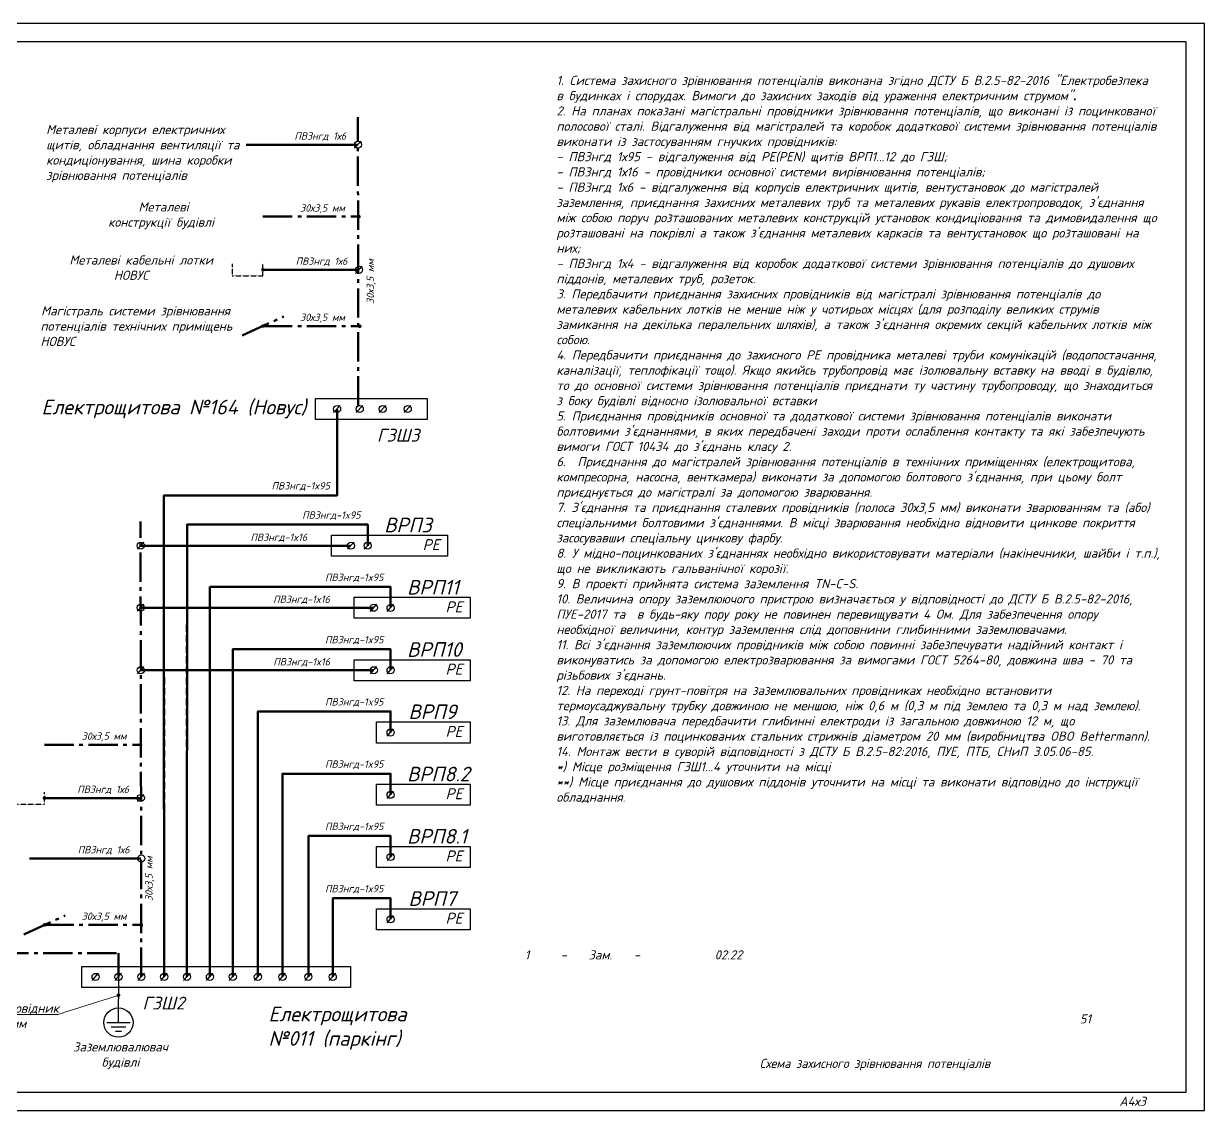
# Model space of a CAD drawing. Header units: millimetres. Extents: x 0 to 878967, y 0 to 534985.
# Drawn here: x 245174 to 277428, y 367019 to 396719 of the extents above; entities that cross this region are included whole.
import ezdxf
from ezdxf import colors
from ezdxf.entities.mleader import LeaderData, LeaderLine
from ezdxf.math import Vec2, Vec3

# ---------------------------------------------------------------- set-up
doc = ezdxf.new("R2010")
doc.units = ezdxf.units.MM
for name, pattern in [('DASHED', [9.525, 6.35, -3.175]), ('DASHED2', [9.525, 6.35, -3.175]), ('gost6', [12, 8, -1.5, 1, -1.5])]:
    doc.linetypes.add(name, pattern=pattern)
for name, color, linetype, lineweight in [('-Позначення', 7, 'Continuous', 15), ('Заземл.провідник', 96, 'Continuous', 50), ('Заземлення', 7, 'gost6', 50), ('Привязки', 7, 'Continuous', 18), ('РАМКА', 7, 'Continuous', 9)]:
    doc.layers.add(name, color=color, linetype=linetype, lineweight=lineweight)
doc.layers.add('E_Зміни', color=7, linetype='Continuous')
doc.layers.add('Схема', color=7, linetype='Continuous')
doc.layers.add('Рамка внешняя', color=4, linetype='Continuous', lineweight=30, plot=False)
doc.styles.add('GOST 2.304', font='isocpeui.ttf')
doc.styles.add('ГОСТ 2.304', font='isocpeui.ttf')

# ---------------------------------------------------------------- blocks, each defined once
blk = doc.blocks.new('S209-0')
for p, q in [((0, -400), (0, 0)), ((-200, -400), (200, -400)), ((-125, -475), (125, -475)), ((-50, -550), (50, -550))]:
    blk.add_line(p, q)
blk.add_circle((0, -400), 250)
blk = doc.blocks.new('_Dot')
at = {"color": 0, "linetype": 'ByBlock', "lineweight": -2}
blk.add_line((-0.5, 0), (-1, 0), dxfattribs=at)
at = {"color": 0, "linetype": 'ByBlock', "const_width": 0.5}
blk.add_lwpolyline([(-0.25, 0, 1), (0.25, 0, 1)], format="xyb", close=True, dxfattribs=at)
blk = doc.blocks.new('Рамка А4х3')
at = {"lineweight": 30, "ltscale": 100}
blk.add_lwpolyline([(20, 5), (625, 5), (625, 292), (20, 292)], close=True, dxfattribs=at)
at = {"layer": 'Рамка внешняя', "ltscale": 100}
blk.add_lwpolyline([(0, 0), (630, 0), (630, 297), (0, 297)], close=True, dxfattribs=at)
at = {"layer": 'Схема', "linetype": 'Continuous', "style": 'ГОСТ 2.304'}
blk.add_text('А4х3', height=2.5, dxfattribs=at).set_placement((606.77, 1.24))
blk = doc.blocks.new('A$C442E4698')
at = {"xscale": 100, "yscale": 100, "zscale": 100}
blk.add_blockref('Рамка А4х3', (0, 0), dxfattribs=at)

msp = doc.modelspace()

# ---------------------------------------------------------------- linework, layer by layer
at = {"lineweight": 30}
msp.add_line((247764.4, 370666.7), (247764.4, 370059.9), dxfattribs=at)
at = {"color": 0, "linetype": 'DASHED2', "lineweight": 30, "const_width": 50}
for points in [[(254305.7, 391443.8, 1), (254355.7, 391443.8, 1)], [(251688.8, 389989.8, 1), (251738.8, 389989.8, 1)], [(251687.6, 388454.6, 1), (251737.6, 388454.6, 1)], [(254330.7, 388446.9, 1), (254380.7, 388446.9, 1)], [(248339, 377010.1, 1), (248389, 377010.1, 1)], [(245720.9, 375555.6, 1), (245770.9, 375555.6, 1)], [(245720.9, 372087.3, 1), (245770.9, 372087.3, 1)], [(248364, 372079.6, 1), (248414, 372079.6, 1)]]:
    msp.add_lwpolyline(points, format="xyb", close=True, dxfattribs=at)
at = {"color": 0, "linetype": 'DASHED2', "lineweight": 30}
for points in [[(250874, 390152.6), (250874, 389826), (251712.6, 389826), (251712.6, 390152.6)], [(244906.1, 375718.4), (244906.1, 375391.9), (245744.7, 375391.9), (245744.7, 375718.4)]]:
    msp.add_lwpolyline(points, dxfattribs=at)
at = {"layer": 'Заземл.провідник', "color": 50, "ltscale": 100}
for p, q in [((251249.9, 393409.8), (254296, 393409.8)), ((251712.6, 389989.3), (254330.7, 389989.3)), ((248374.8, 382451), (254114.6, 382451)), ((248371.9, 380756.3), (254733.8, 380756.3)), ((248374.8, 379047.9), (254739.2, 379047.9)), ((245745.9, 375555.6), (248364, 375555.6)), ((245332.1, 373905.1), (248378.2, 373905.1))]:
    msp.add_line(p, q, dxfattribs=at)
at = {"layer": 'Заземл.провідник', "linetype": 'DASHED', "ltscale": 30}
for p, q in [((251249.9, 393409.8), (254296, 393409.8)), ((251712.6, 389989.3), (254330.7, 389989.3)), ((248374.8, 382451), (254114.6, 382451)), ((248371.9, 380756.3), (254733.8, 380756.3)), ((248374.8, 379047.9), (254739.2, 379047.9)), ((245745.9, 375555.6), (248364, 375555.6)), ((245332.1, 373905.1), (248378.2, 373905.1))]:
    msp.add_line(p, q, dxfattribs=at)
at = {"layer": 'Заземл.провідник', "color": 50, "ltscale": 100}
for points in [[(253736.9, 386186.2), (253736.9, 383824.9), (249008.2, 383824.9), (249008.2, 379824.9), (249013.6, 370666.7)], [(254572.9, 382451), (254572.9, 383026.4), (249638.2, 383026.4), (249632.8, 370667.1)], [(255197.5, 380749.4), (255197.5, 381324.9), (250262.8, 381324.9), (250262.8, 370666.7)], [(255197.5, 379047.9), (255197.5, 379623.3), (250887.4, 379623.3), (250887.4, 370666.7)], [(255197.5, 377346.3), (255197.5, 377921.7), (251572.9, 377921.7), (251572.9, 370667.1)], [(255197.5, 375644.7), (255197.5, 376220.1), (252244.3, 376220.1), (252244.3, 370667.1)], [(255197.5, 373943.1), (255197.5, 374518.5), (252952.3, 374518.5), (252952.3, 370667.1)], [(255197.5, 372241.5), (255197.5, 372816.9), (253618, 372816.9), (253618.4, 370667.1)]]:
    msp.add_lwpolyline(points, dxfattribs=at)
at = {"layer": 'Заземл.провідник', "linetype": 'DASHED', "ltscale": 30}
for points in [[(249013.6, 370666.7), (249008.2, 379824.9), (249008.2, 383824.9), (253736.9, 383824.9), (253736.9, 386186.2)], [(249632.8, 370667.1), (249638.2, 383026.4), (254572.9, 383026.4), (254572.9, 382451)], [(250262.8, 370666.7), (250262.8, 381324.9), (255197.5, 381324.9), (255197.5, 380749.4)], [(250887.4, 370666.7), (250887.4, 379623.3), (255197.5, 379623.3), (255197.5, 379047.9)], [(251572.9, 370667.1), (251572.9, 377921.7), (255197.5, 377921.7), (255197.5, 377346.3)], [(252244.3, 370667.1), (252244.3, 376220.1), (255197.5, 376220.1), (255197.5, 375644.7)], [(252952.3, 370667.1), (252952.3, 374518.5), (255197.5, 374518.5), (255197.5, 373943.1)], [(253618.4, 370667.1), (253618, 372816.9), (255197.5, 372816.9), (255197.5, 372241.5)]]:
    msp.add_lwpolyline(points, dxfattribs=at)
at = {"layer": 'Заземлення', "ltscale": 100}
for p, q in [((254311.5, 386283.4), (254306.8, 394159.8)), ((251712.6, 391443.8), (254355.7, 391443.8)), ((251146.7, 388194.7), (252278.5, 388714.5)), ((251712.6, 388454.6), (254330.7, 388454.6)), ((248389, 370666.7), (248367.9, 383111.2)), ((245745.9, 377010.1), (248367.9, 377010.1)), ((245180, 371827.4), (246311.8, 372347.2)), ((245745.9, 372087.3), (248364, 372087.3))]:
    msp.add_line(p, q, dxfattribs=at)
at = {"layer": 'Заземлення', "linetype": 'Continuous', "lineweight": 30, "ltscale": 100}
for points in [[(253143.9, 386474.3), (256195.8, 386474.3), (256195.8, 385898.1), (253143.9, 385898.1)], [(253582.3, 382739.1), (256748.6, 382739.1), (256748.6, 382162.9), (253582.3, 382162.9)], [(254206.9, 381044), (257373.2, 381044), (257373.2, 380467.8), (254206.9, 380467.8)], [(254206.9, 379335.9), (257373.2, 379335.9), (257373.2, 378759.8), (254206.9, 378759.8)], [(254816.4, 377634.4), (257373.2, 377634.4), (257373.2, 377058.2), (254816.4, 377058.2)], [(254816.4, 375932.8), (257373.2, 375932.8), (257373.2, 375356.6), (254816.4, 375356.6)], [(254816.4, 374231.2), (257373.2, 374231.2), (257373.2, 373655), (254816.4, 373655)], [(254816.4, 372529.6), (257373.2, 372529.6), (257373.2, 371953.4), (254816.4, 371953.4)], [(246764.2, 370954.8), (254102.9, 370954.8), (254102.9, 370378.6), (246764.2, 370378.6)]]:
    msp.add_lwpolyline(points, close=True, dxfattribs=at)
at = {"layer": 'Заземлення', "ltscale": 100}
msp.add_lwpolyline([(228911.4, 370666.7), (228911.4, 371316.7), (247764.4, 371316.7), (247764.4, 370666.7)], dxfattribs=at)
at = {"layer": 'Привязки', "lineweight": 30, "ltscale": 40}
for p, q in [((254212.6, 393310.8), (254390.2, 393509.5)), ((254241.9, 389890.4), (254419.5, 390089.1)), ((253642.7, 386087.2), (253820.3, 386286)), ((254261.9, 386087.2), (254439.5, 386286)), ((254886.5, 386087.2), (255064.1, 386286)), ((255572, 386087.6), (255749.6, 386286.4)), ((248280.6, 382352.1), (248458.2, 382550.8)), ((254020.4, 382352.1), (254198, 382550.8)), ((254478.7, 382352.1), (254656.3, 382550.8)), ((248277.7, 380657.3), (248455.3, 380856.1)), ((254645, 380656.9), (254822.6, 380855.6)), ((255103.3, 380650.5), (255280.9, 380849.2)), ((248280.6, 378948.9), (248458.2, 379147.6)), ((254645, 378948.9), (254822.6, 379147.6)), ((255103.3, 378948.9), (255280.9, 379147.6)), ((255103.3, 377247.3), (255280.9, 377446)), ((248280.6, 375456.7), (248458.2, 375655.4)), ((255103.3, 375545.7), (255280.9, 375744.5)), ((255103.3, 373844.1), (255280.9, 374042.9)), ((255103.3, 372142.6), (255280.9, 372341.3)), ((247045.6, 370567.7), (247223.2, 370766.5)), ((247670.2, 370567.7), (247847.8, 370766.5)), ((248294.8, 370567.7), (248472.4, 370766.5)), ((248919.4, 370567.7), (249097, 370766.5)), ((249544, 370567.7), (249721.6, 370766.5)), ((250168.6, 370567.7), (250346.2, 370766.5)), ((250793.2, 370567.7), (250970.8, 370766.5)), ((251478.7, 370568.1), (251656.3, 370766.9)), ((252150.1, 370568.1), (252327.8, 370766.9)), ((252858.1, 370568.1), (253035.7, 370766.9)), ((253524.2, 370568.1), (253701.8, 370766.9))]:
    msp.add_line(p, q, dxfattribs=at)
for centre in [(254306.8, 393409.8), (254336.1, 389989.3), (253736.9, 386186.2), (254356.1, 386186.2), (254980.7, 386186.2), (255666.2, 386186.6), (248374.8, 382451), (254114.6, 382451), (254572.9, 382451), (248371.9, 380756.3), (254739.2, 380755.9), (255197.5, 380749.4), (248374.8, 379047.9), (254739.2, 379047.9), (255197.5, 379047.9), (255197.5, 377346.3), (248374.8, 375555.6), (255197.5, 375644.7), (248389, 373905.1), (255197.5, 373943.1), (255197.5, 372241.5), (247139.8, 370666.7), (247764.4, 370666.7), (248389, 370666.7), (249013.6, 370666.7), (249638.2, 370666.7), (250262.8, 370666.7), (250887.4, 370666.7), (251572.9, 370667.1), (252244.3, 370667.1), (252952.3, 370667.1), (253618.4, 370667.1)]:
    msp.add_circle(centre, 97.2, dxfattribs=at)

# ---------------------------------------------------------------- block references
at = {"color": 7, "lineweight": 30, "xscale": 1.600000000325963, "yscale": 1.600000000325963, "zscale": 1.600000000325963}
msp.add_blockref('S209-0', (247764.4, 370059.9), dxfattribs=at)

# ---------------------------------------------------------------- texts
at = {"color": 1, "lineweight": 15, "style": 'GOST 2.304'}
for s, insert, char_height, width, attachment_point in [('{\\C256;1. Система захисного зрівнювання потенціалів виконана згідно ДСТУ Б В.2.5-82-2016 "Електробезпека в будинках і спорудах. Вимоги до захисних заходів від ураження електричним струмом"\\fBHTDFT+TimesNewRomanPS-BoldMT|b0|i0|c204|p16;.\\fISOCPEUR|b0|i1|c204|p34;\\P2. На планах показані магістральні провідники зрівнювання потенціалів, що виконані із поцинкованої полосової сталі. Відгалуження від магістралей та коробок додаткової системи зрівнювання потенціалів виконати із застосуванням гнучких провідників:\\P- ПВ3нгд 1х95 - відгалуження від РЕ(РЕN) щитів ВРП1...12 до ГЗШ; \\P- ПВ3нгд 1х16 - провідники основної системи вирівнювання потенціалів;\\P- ПВ3нгд 1х6 - відгалуження від корпусів електричних щитів, вентустановок до магістралей заземлення, приєднання захисних металевих труб та металевих рукавів електропроводок, з\'єднання між собою поруч розташованих металевих конструкцій установок кондиціювання та димовидалення що розташовані на покрівлі а також з\'єднання металевих каркасів та вентустановок що розташовані на них;\\P- ПВ3нгд 1х4 - відгалуження від коробок додаткової системи зрівнювання потенціалів до душових піддонів, металевих труб, розеток.\\P3. Передбачити приєднання захисних провідників від магістралі зрівнювання потенціалів до металевих кабельних лотків не менше ніж у чотирьох місцях (для розподілу великих струмів замикання на декілька пералельних шляхів), а також з\'єднання окремих секцій кабельних лотків між собою.\\P4. Передбачити приєднання до захисного PE провідника металеві труби комунікацій (водопостачання, каналізації, теплофікації тощо). Якщо якийсь трубопровід має ізолювальну вставку на вводі в будівлю, то до основної системи зрівнювання потенціалів приєднати ту частину трубопроводу, що знаходиться з боку будівлі відносно ізолювальної вставки\\P5. Приєднання провідників основної та додаткової системи зрівнювання потенціалів виконати болтовими з\'єднаннями, в яких передбачені заходи проти ослаблення контакту та які забезпечують вимоги ГОСТ 10434 до з\'єднань класу 2.\\P6.  Приєднання до магістралей зрівнювання потенціалів в технічних приміщеннях (електрощитова, компресорна, насосна, венткамера) виконати за допомогою болтового з\'єднання, при цьому болт приєднується до магістралі за допомогою зварювання. \\P7. З\'єднання та приєднання сталевих провідників (полоса 30х3,5 мм) виконати зварюванням та (або) спеціальними болтовими з\'єднаннями. В місці зварювання необхідно відновити цинкове покриття засосувавши спеціальну цинкову фарбу.\\P8. У мідно-поцинкованих з\'єднаннях необхідно використовувати матеріали (накінечники, шайби і т.п.), що не викликають гальванічної корозії.\\P9. В проекті прийнята система заземлення TN-C-S.\\P10. Величина опору заземлюючого пристрою визначається у відповідності до ДСТУ Б В.2.5-82-2016, ПУЕ-2017 та  в будь-яку пору року не повинен перевищувати 4 Ом. Для забезпечення опору необхідної величини, контур заземлення слід доповнини глибинними заземлювачами. \\P11. Всі з\'єднання заземлюючих провідників між собою повинні забезпечувати надійний контакт і виконуватись за допомогою електрозварювання за вимогами ГОСТ 5264-80, довжина шва - 70 та різьбових з\'єднань.\\P12. На переході грунт-повітря на заземлювальних провідниках необхідно встановити термоусаджувальну трубку довжиною не меншою, ніж 0,6 м (0,3 м під землею та 0,3 м над землею). \\P\\C7;13. Для заземлювача передбачити глибинні електроди із загальною довжиною 12 м, що виготовляється із поцинкованих стальних стрижнів діаметром 20 мм (виробництва OBO Bettermann).\\C256;\\P14. Монтаж вести в суворій відповідності з ДСТУ Б В.2.5-82:2016, ПУЕ, ПТБ, СНиП 3.05.06-85.\\P*) Місце розміщення ГЗШ1...4 уточнити на місці\\P**) Місце приєднання до душових піддонів уточнити на місці та виконати відповідно до інструкції обладнання. }', (259728.4, 395291.4), 250, 16434.374, 1), ('{\\C256;Металеві корпуси електричних щитів, обладнання вентиляції та кондиціонування, шина коробки зрівнювання потенціалів}', (245789.2, 393948), 250, 5407.395, 1), ('\\pi908.05;{\\C256;Металеві \\P\\pi79.547;конструкції будівлі}', (247403.9, 391834.1), 250, 3299.056, 1), ('\\pi651.8;{\\C256;Металеві кабельні лотки\\P\\pi1865.8;НОВУС}', (245772.2, 390383), 250, 5407.395, 1), ('\\pi17.8075;{\\C256;Магістраль системи зрівнювання потенціалів технічних приміщень НОВУС}', (245634.9, 388992.8), 250, 5407.395, 1), ('{\\C256;Електрощитова №164 (Новус)}', (252893.9, 386186.2), 400, 9225.628, 6), ('{\\C256;Електрощитова \\P№011 (паркінг)}', (251862, 369264.9), 400, 9225.628, 4), ('{\\C256;Заземлювалювач будівлі}', (247820.4, 368511.9), 250, 2588.608, 5)]:
    msp.add_mtext(s, dxfattribs=dict(at, insert=insert, char_height=char_height, width=width, attachment_point=attachment_point))
at = {"color": 0, "linetype": 'DASHED2', "lineweight": 30, "attachment_point": 1, "style": 'ГОСТ 2.304'}
for s, insert, char_height, width in [('ГЗШ3', (254827.3, 385645.7), 350, 1909.413), ('РЕ', (256073, 382630.4), 300, 649.552), ('РЕ', (256697.6, 380928.8), 300, 649.552), ('РЕ', (256697.6, 379227.2), 300, 649.552), ('РЕ', (256697.6, 377525.6), 300, 649.552), ('РЕ', (256697.6, 375824.1), 300, 649.552), ('РЕ', (256697.6, 374122.5), 300, 649.552), ('РЕ', (256697.6, 372420.9), 300, 649.552), ('ГЗШ2', (248420.2, 370126.2), 350, 6498.853)]:
    msp.add_mtext(s, dxfattribs=dict(at, insert=insert, char_height=char_height, width=width))
at = {"linetype": 'Continuous', "lineweight": 25, "char_height": 250, "attachment_point": 5, "line_spacing_factor": 0.84, "style": 'GOST 2.304'}
for s, insert, width in [('{\\C7;51}', (274177.6, 369518.8, 0), 1500), ('{\\W0.965;\\C7;Схема захисного зрівнювання потенціалів}', (268427.6, 368268.8, 0), 7000)]:
    msp.add_mtext(s, dxfattribs=dict(at, insert=insert, width=width))
at = {"layer": 'E_Зміни', "linetype": 'Continuous', "lineweight": 25, "char_height": 250, "width": 1000, "attachment_point": 5, "line_spacing_factor": 0.84, "style": 'GOST 2.304'}
for s, insert in [('{\\C7;1}', (258927.6, 371268.8, 0)), ('{\\C7;-}', (259927.6, 371268.8, 0)), ('{\\C7;Зам.}', (260927.6, 371268.8, 0)), ('{\\C7;-}', (261927.6, 371268.8, 0)), ('{\\C7;02.22}', (264427.6, 371268.8, 0))]:
    msp.add_mtext(s, dxfattribs=dict(at, insert=insert))
at = {"layer": 'РАМКА', "color": 0, "lineweight": 30, "style": 'ГОСТ 2.304'}
for s, height, p in [('ПВ3нгд 1х6', 200, (252570.4, 393547.3)), ('30х3,5 мм', 200, (252725.8, 391581.3)), ('ПВ3нгд 1х6', 200, (252605.1, 390126.8)), ('30х3,5 мм', 200, (252725.8, 388592.1)), ('ВРП3', 400, (255023.2, 382816.6)), ('ВРП11', 400, (255647.8, 381115)), ('ВРП10', 400, (255647.8, 379413.4)), ('ВРП9', 400, (255684.9, 377711.8)), ('30х3,5 мм', 200, (246759.1, 377147.6)), ('ВРП8.2', 400, (255647.8, 376010.2)), ('ПВ3нгд 1х6', 200, (246638.4, 375693.2)), ('ВРП8.1', 400, (255647.8, 374308.7)), ('ПВ3нгд 1х6', 200, (246652.6, 374042.7)), ('ВРП7', 400, (255684.9, 372607.1)), ('30х3,5 мм', 200, (246759.1, 372224.8))]:
    msp.add_text(s, height=height, dxfattribs=at).set_placement(p)
for p in [(254744.7, 389056.6), (248697.5, 372737.5)]:
    msp.add_text('30х3,5 мм', height=200, rotation=90, dxfattribs=at).set_placement(p)
at = {"layer": 'РАМКА', "lineweight": 30, "style": 'ГОСТ 2.304'}
for s, p in [('ПВ3нгд-1x95', (251946.3, 383986.6)), ('ПВ3нгд-1x95', (252782.4, 383188.1)), ('ПВ3нгд-1x16', (251370.4, 382581.6)), ('ПВ3нгд-1x95', (253407, 381486.6)), ('ПВ3нгд-1x16', (251989.6, 380886.8)), ('ПВ3нгд-1x95', (253407, 379785)), ('ПВ3нгд-1x16', (251995, 379178.4)), ('ПВ3нгд-1x95', (253407, 378083.4)), ('ПВ3нгд-1x95', (253407, 376381.8)), ('ПВ3нгд-1x95', (253407, 374680.2)), ('ПВ3нгд-1x95', (253407, 372978.7))]:
    msp.add_text(s, height=200, dxfattribs=at).set_placement(p)

# ---------------------------------------------------------------- next in the draw order: leaders
at = {"layer": '-Позначення'}
ml = msp.add_multileader_mtext('Standard', dxfattribs=at)
ml.set_content('Заземлювальний провідник\\P полоса 40х4 мм', color=256, style='ГОСТ 2.304')
ml.set_leader_properties(color=256, linetype='ByLayer', lineweight=-1)
ml.set_arrow_properties(name='DOT')
ml.build(insert=Vec2(0, 0))
ml.multileader.update_dxf_attribs({"has_dogleg": 0, "text_left_attachment_type": 6, "text_right_attachment_type": 6, "text_top_attachment_type": 10, "dogleg_length": 0, "arrow_head_size": 100})
ctx = ml.context
ctx.base_point, ctx.char_height, ctx.arrow_head_size, ctx.landing_gap_size, ctx.plane_origin = Vec3(241782.2, 369636.1), 250, 100, 0, Vec3(234589, 375131.5)
ctx.left_attachment, ctx.right_attachment, ctx.text_align_type = 6, 6, 1
notes = []
notes.append((ctx, [(1, (1, 1, 0), (246102.3, 369636.1), (-1, 0), 0, [(1, [(247764.4, 370164.3)], 0, [])])]))
ctx.mtext.insert, ctx.mtext.alignment, ctx.mtext.flow_direction = Vec3(243942.3, 369936.1), 2, 5
ctx.mtext.has_bg_fill, ctx.mtext.bg_color, ctx.mtext.bg_scale_factor, ctx.mtext.bg_transparency, ctx.mtext.use_window_bg_color = 1, -1023410167, 1.5, 0, 1
for ctx, leaders in notes:
    for number, flags, end, landing, length, lines in leaders:
        leader = LeaderData()
        leader.index, (leader.has_last_leader_line, leader.has_dogleg_vector, leader.attachment_direction) = number, flags
        leader.last_leader_point, leader.dogleg_vector, leader.dogleg_length = Vec3(end), Vec3(landing), length
        for number, points, colour, breaks in lines:
            line = LeaderLine()
            line.index, line.vertices, line.color, line.breaks = number, Vec3.list(points), colors.encode_raw_color(colour), breaks
            leader.lines.append(line)
        ctx.leaders.append(leader)

# ---------------------------------------------------------------- next in the draw order: block references
at = {"color": 1, "lineweight": 35}
msp.add_blockref('A$C442E4698', (214427.6, 367018.8, 0), dxfattribs=at)

doc.saveas('drawing.dxf')
